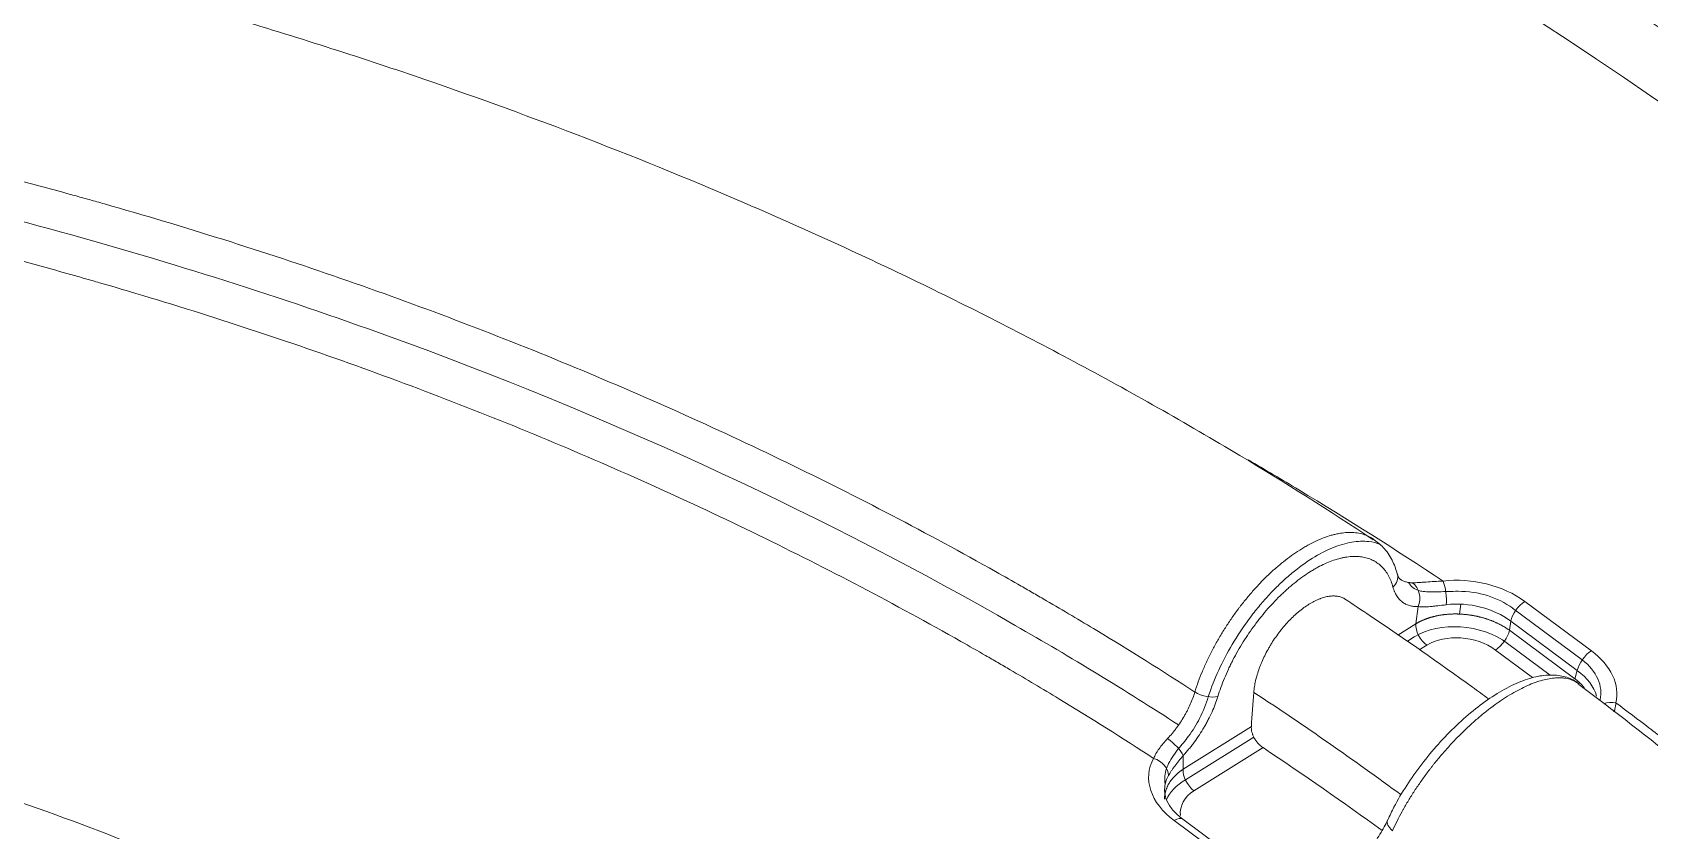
# Model space of a CAD drawing. Header units: millimetres. Extents: x -461 to 2810, y 2853 to 3908.
# Drawn here: x 2507 to 2579.7, y 3487.2 to 3523.1 of the extents above; entities that cross this region are included whole.
import ezdxf

# ---------------------------------------------------------------- set-up
doc = ezdxf.new("R2010")
doc.units = ezdxf.units.MM
doc.layers.add('粗实线层', color=7, linetype='Continuous', lineweight=35)

msp = doc.modelspace()

# ---------------------------------------------------------------- linework, layer by layer
at = {"layer": '粗实线层', "lineweight": 20}
for p, q in [((2569.208, 3496.498), (2569.311, 3497.272)), ((2571.223, 3497.383), (2571.163, 3496.938)), ((2576.686, 3494.88), (2573.557, 3497.202)), ((2574.102, 3497.503), (2577.094, 3495.283)), ((2568.398, 3495.992), (2569.208, 3496.498)), ((2573.469, 3496.615), (2573.415, 3496.207)), ((2573.415, 3496.207), (2576.355, 3494.025)), ((2576.461, 3494.395), (2573.469, 3496.615)), ((2569.136, 3495.91), (2568.826, 3495.716)), ((2569.697, 3495.533), (2569.359, 3495.322)), ((2573.327, 3495.621), (2575.246, 3494.196)), ((2574.454, 3494.078), (2572.782, 3495.319)), ((2576.355, 3494.025), (2576.461, 3494.395)), ((2558.749, 3489.959), (2561.815, 3491.876)), ((2558.852, 3489.48), (2561.928, 3491.403)), ((2558.758, 3490.582), (2558.749, 3489.959)), ((2562.339, 3490.932), (2559.238, 3488.993)), ((2561.341, 3485.433), (2558.349, 3487.653)), ((2561.731, 3485.492), (2558.739, 3487.712))]:
    msp.add_line(p, q, dxfattribs=at)
for centre, major_axis, ratio, start_param, end_param in [((2447.768, 3429.166), (197.851, -29.375), 0.675337, 0, 2.052889), ((2567.604, 3498.533), (0.772, 0.209), 0.789902, 5.319071, 6.279152), ((2568.736, 3497.654), (0.023, -0.8), 0.813908, 1.049415, 2.590596), ((2571.48, 3495.846), (-3.758, 0.563), 0.678542, 4.046643, 5.095267), ((2570.344, 3497.838), (0.094, -0.794), 0.275338, 0.887008, 2.362702), ((2571.479, 3495.899), (-2.967, 0.445), 0.678542, 4.042783, 4.93923), ((2571.393, 3495.262), (-2.965, 0.46), 0.699453, 4.050661, 5.099285), ((2574.015, 3496.92), (-0.477, -0.642), 0.457804, 4.004312, 5.505295), ((2571.265, 3494.306), (-2.967, 0.445), 0.678542, 4.050412, 5.608947), ((2569.784, 3496.116), (-0.424, 0.678), 0.578217, 0.665545, 2.166528), ((2572.869, 3495.903), (-0.477, -0.642), 0.457804, 0.862719, 2.363702), ((2571.264, 3494.36), (-2.176, 0.326), 0.678542, 4.046643, 5.612574), ((2577.007, 3494.7), (-0.477, -0.642), 0.457804, 4.004312, 5.505295), ((2574.524, 3493.64), (-2.982, 0.439), 0.672145, 3.081532, 4.005507), ((2574.445, 3493.645), (-3.778, 0.556), 0.672145, 3.085352, 4.038789), ((2574.359, 3493.062), (-3.005, 0.333), 0.67216, 3.394969, 4.014599), ((2559.734, 3493.612), (-0.764, 0.236), 0.436456, 1.068265, 2.547272), ((2578.109, 3492.364), (-0.779, 0.182), 0.73637, 4.772979, 5.498963), ((2558.182, 3490.964), (-0.588, 0.543), 0.26308, 3.691013, 5.16779), ((2560.997, 3489.291), (-3.778, 0.556), 0.672145, 6.037342, 7.180382), ((2557.338, 3489.864), (-0.701, 0.386), 0.715311, 3.493727, 4.972292), ((2560.919, 3489.296), (-2.982, 0.439), 0.672145, 6.150469, 6.503453), ((2560.911, 3488.707), (-2.974, 0.541), 0.66787, 6.059606, 6.426629), ((2559.325, 3489.577), (-0.424, 0.678), 0.578217, 0.665545, 2.166528), ((2560.899, 3487.824), (-2.982, 0.439), 0.672145, 5.562051, 6.119068), ((2560.82, 3487.829), (-2.187, 0.322), 0.672145, 5.614451, 6.462232), ((2558.262, 3487.069), (-0.477, -0.642), 0.457804, 3.141597, 4.004312), ((2568.663, 3487.344), (-0.727, 0.333), 0.494885, 0.000432, 1.04764), ((2568.663, 3487.344), (-0.727, 0.333), 0.494885, 6.257393, 6.28362)]:
    msp.add_ellipse(centre, major_axis=major_axis, ratio=ratio, start_param=start_param, end_param=end_param, dxfattribs=at)
for points, knots in [([(2649.369, 3424.239), (2649.192, 3425.997), (2648.578, 3430.765), (2646.956, 3438.553), (2644.25, 3447.558), (2641.149, 3455.382), (2637.982, 3462.051), (2634.984, 3467.63), (2632.225, 3472.214), (2629.939, 3475.723), (2628.338, 3478.07), (2626.74, 3480.323), (2625.007, 3482.672), (2622.549, 3485.865), (2619.4, 3489.714), (2615.563, 3494.071), (2611.597, 3498.276), (2607.44, 3502.398), (2601.803, 3507.637), (2594.451, 3513.874), (2585.111, 3520.921), (2575.192, 3527.585), (2564.74, 3533.839), (2553.797, 3539.657), (2542.408, 3545.013), (2530.623, 3549.888), (2518.49, 3554.258), (2506.061, 3558.106), (2493.388, 3561.416), (2480.524, 3564.176), (2467.523, 3566.37), (2454.44, 3567.994), (2441.329, 3569.038), (2428.246, 3569.498), (2415.245, 3569.373), (2402.381, 3568.663), (2389.708, 3567.369), (2377.279, 3565.499), (2365.147, 3563.06), (2353.362, 3560.061), (2341.975, 3556.516), (2331.032, 3552.439), (2320.788, 3547.936), (2311.248, 3543.062), (2304.186, 3538.91), (2299.07, 3535.597), (2295.693, 3533.283), (2292.544, 3530.999), (2289.647, 3528.785), (2286.848, 3526.538), (2283.972, 3524.105), (2281.055, 3521.49), (2278.247, 3518.82), (2275.576, 3516.123), (2273.035, 3513.4), (2269.277, 3509.122), (2264.595, 3503.139), (2259.447, 3495.285), (2255.86, 3488.5), (2253.851, 3484.149), (2253.215, 3482.533), (2253.133, 3482.321)], [0, 0, 0, 0, 0.013531, 0.036711, 0.059891, 0.08307, 0.097608, 0.112349, 0.127369, 0.134426, 0.140828, 0.146542, 0.15294, 0.160266, 0.17316, 0.185423, 0.197659, 0.209895, 0.22213, 0.2453, 0.268468, 0.291634, 0.3148, 0.337964, 0.361128, 0.38429, 0.407452, 0.430614, 0.453774, 0.476935, 0.500095, 0.523256, 0.546416, 0.569577, 0.592738, 0.6159, 0.639063, 0.662226, 0.685391, 0.708557, 0.731723, 0.754892, 0.778061, 0.799861, 0.821661, 0.830341, 0.839437, 0.848507, 0.856117, 0.863821, 0.87272, 0.881763, 0.89076, 0.899625, 0.908377, 0.91712, 0.940299, 0.963479, 0.986659, 0.998252, 1, 1, 1, 1]), ([(2561.772, 3308.449), (2564.478, 3309.505), (2569.8, 3311.715), (2577.49, 3315.316), (2584.867, 3319.195), (2591.915, 3323.343), (2598.616, 3327.748), (2604.954, 3332.402), (2610.914, 3337.292), (2616.481, 3342.407), (2621.642, 3347.734), (2626.385, 3353.261), (2630.698, 3358.974), (2634.571, 3364.86), (2637.995, 3370.904), (2640.961, 3377.092), (2643.462, 3383.408), (2645.491, 3389.839), (2647.046, 3396.367), (2648.12, 3402.978), (2648.712, 3409.656), (2648.821, 3416.384), (2648.446, 3423.146), (2647.588, 3429.926), (2646.249, 3436.707), (2644.433, 3443.474), (2642.143, 3450.21), (2639.385, 3456.899), (2636.166, 3463.524), (2632.494, 3470.07), (2628.378, 3476.52), (2623.827, 3482.86), (2618.852, 3489.075), (2613.465, 3495.148), (2607.68, 3501.065), (2601.51, 3506.813), (2594.971, 3512.378), (2588.077, 3517.745), (2580.846, 3522.902), (2573.294, 3527.837), (2565.441, 3532.537), (2557.304, 3536.992), (2548.905, 3541.191), (2540.262, 3545.123), (2531.397, 3548.78), (2522.331, 3552.151), (2513.086, 3555.23), (2503.683, 3558.008), (2494.147, 3560.479), (2484.5, 3562.638), (2474.764, 3564.478), (2464.964, 3565.996), (2455.123, 3567.188), (2445.265, 3568.05), (2435.414, 3568.582), (2425.592, 3568.78), (2415.825, 3568.646), (2406.135, 3568.18), (2396.546, 3567.382), (2387.081, 3566.254), (2377.762, 3564.8), (2368.613, 3563.022), (2359.655, 3560.925), (2350.909, 3558.514), (2342.398, 3555.795), (2334.141, 3552.774), (2326.158, 3549.459), (2318.468, 3545.858), (2311.091, 3541.979), (2304.043, 3537.832), (2297.342, 3533.426), (2291.004, 3528.772), (2285.045, 3523.882), (2279.477, 3518.767), (2274.316, 3513.44), (2269.573, 3507.913), (2265.26, 3502.2), (2261.387, 3496.314), (2257.963, 3490.27), (2254.997, 3484.082), (2252.497, 3477.766), (2250.467, 3471.335), (2248.913, 3464.807), (2247.838, 3458.196), (2247.246, 3451.518), (2247.137, 3444.79), (2247.512, 3438.028), (2248.37, 3431.248), (2249.709, 3424.467), (2251.526, 3417.7), (2253.815, 3410.964), (2256.573, 3404.275), (2259.792, 3397.65), (2263.464, 3391.104), (2267.58, 3384.654), (2272.132, 3378.314), (2277.106, 3372.099), (2282.493, 3366.026), (2288.278, 3360.109), (2294.448, 3354.361), (2300.987, 3348.796), (2307.881, 3343.429), (2315.113, 3338.272), (2322.664, 3333.337), (2330.517, 3328.637), (2338.654, 3324.182), (2344.987, 3321.016), (2348.585, 3319.32), (2349.335, 3318.971)], [0, 0, 0, 0, 0.0095, 0.019, 0.0285, 0.038, 0.047501, 0.057001, 0.066501, 0.076001, 0.085501, 0.095001, 0.104501, 0.114001, 0.123501, 0.133001, 0.142502, 0.152002, 0.161502, 0.171002, 0.180502, 0.190002, 0.199502, 0.209002, 0.218502, 0.228003, 0.237503, 0.247003, 0.256503, 0.266003, 0.275503, 0.285003, 0.294503, 0.304003, 0.313503, 0.323004, 0.332504, 0.342004, 0.351504, 0.361004, 0.370504, 0.380004, 0.389504, 0.399004, 0.408504, 0.418005, 0.427505, 0.437005, 0.446505, 0.456005, 0.465505, 0.475005, 0.484505, 0.494005, 0.503506, 0.513006, 0.522506, 0.532006, 0.541506, 0.551006, 0.560506, 0.570006, 0.579506, 0.589006, 0.598507, 0.608007, 0.617507, 0.627007, 0.636507, 0.646007, 0.655507, 0.665007, 0.674507, 0.684008, 0.693508, 0.703008, 0.712508, 0.722008, 0.731508, 0.741008, 0.750508, 0.760008, 0.769508, 0.779009, 0.788509, 0.798009, 0.807509, 0.817009, 0.826509, 0.836009, 0.845509, 0.855009, 0.86451, 0.87401, 0.88351, 0.89301, 0.90251, 0.91201, 0.92151, 0.93101, 0.94051, 0.95001, 0.959511, 0.969011, 0.978511, 0.988011, 0.997511, 1, 1, 1, 1]), ([(2567.285, 3500.281), (2565.333, 3501.579), (2560.968, 3504.344), (2553.977, 3508.289), (2546.488, 3512.095), (2539.016, 3515.493), (2531.617, 3518.5), (2523.882, 3521.302), (2515.869, 3523.849), (2507.644, 3526.099), (2499.758, 3527.932), (2492.234, 3529.395), (2484.827, 3530.573), (2477.592, 3531.473), (2470.596, 3532.105), (2464.155, 3532.482), (2458.164, 3532.657), (2451.917, 3532.668), (2445.322, 3532.472), (2438.402, 3532.024), (2432.069, 3531.391), (2426.299, 3530.627), (2421.064, 3529.779), (2416.037, 3528.814), (2411.117, 3527.723), (2406.077, 3526.447), (2400.712, 3524.9), (2394.941, 3523.001), (2389.947, 3521.122), (2385.805, 3519.397), (2382.574, 3517.954), (2379.292, 3516.383), (2375.972, 3514.675), (2372.727, 3512.878), (2369.741, 3511.103), (2367.176, 3509.479), (2365.31, 3508.231), (2364.008, 3507.329), (2363.158, 3506.727), (2362.445, 3506.212), (2361.866, 3505.787), (2361.376, 3505.423), (2360.801, 3504.991), (2359.882, 3504.29), (2358.452, 3503.165), (2356.488, 3501.55), (2354.332, 3499.667), (2352.083, 3497.573), (2349.83, 3495.328), (2347.702, 3493.056), (2346.382, 3491.508), (2345.828, 3490.834)], [0, 0, 0, 0, 0.029922, 0.06553, 0.099909, 0.133063, 0.164994, 0.195681, 0.230835, 0.264145, 0.295607, 0.325317, 0.353377, 0.382839, 0.410141, 0.435232, 0.458228, 0.480408, 0.508745, 0.536287, 0.563035, 0.585203, 0.606793, 0.627805, 0.64824, 0.669428, 0.693012, 0.719001, 0.747399, 0.762505, 0.778216, 0.794535, 0.811459, 0.828988, 0.845561, 0.859797, 0.871695, 0.877444, 0.882428, 0.886647, 0.890101, 0.892789, 0.895484, 0.90053, 0.909592, 0.922077, 0.937991, 0.952177, 0.968294, 0.986343, 1, 1, 1, 1]), ([(2478.041, 3521.745), (2479.653, 3521.562), (2481.261, 3521.359), (2484.716, 3520.882), (2486.562, 3520.601), (2490.244, 3519.988), (2493.918, 3519.324), (2497.573, 3518.557), (2501.22, 3517.738), (2503.039, 3517.302), (2505.76, 3516.61), (2506.666, 3516.373), (2508.023, 3516.008), (2508.701, 3515.822), (2509.379, 3515.633), (2509.83, 3515.507), (2510.056, 3515.443), (2512.086, 3514.865), (2513.872, 3514.329), (2517.411, 3513.213), (2519.163, 3512.632), (2522.634, 3511.428), (2526.071, 3510.18), (2529.441, 3508.845), (2532.777, 3507.466), (2534.428, 3506.755), (2537.697, 3505.291), (2540.933, 3503.783), (2544.102, 3502.189), (2547.238, 3500.551), (2548.789, 3499.711), (2550.706, 3498.633), (2551.28, 3498.307), (2551.851, 3497.979), (2552.231, 3497.759), (2552.421, 3497.649), (2553.369, 3497.096), (2554.121, 3496.649), (2556.36, 3495.295), (2557.83, 3494.373), (2559.275, 3493.433)], [0, 0, 0, 0, 0.054671, 0.054671, 0.117693, 0.117693, 0.180715, 0.243737, 0.243737, 0.306759, 0.306759, 0.33827, 0.33827, 0.354026, 0.361903, 0.361903, 0.369781, 0.369781, 0.432803, 0.432803, 0.495825, 0.495825, 0.558847, 0.621869, 0.621869, 0.68489, 0.68489, 0.747912, 0.810934, 0.810934, 0.873956, 0.873956, 0.889712, 0.897589, 0.897589, 0.905467, 0.905467, 0.936978, 0.936978, 1, 1, 1, 1]), ([(2558.548, 3491.953), (2556.164, 3493.496), (2553.715, 3494.989), (2542.734, 3501.293), (2533.573, 3505.559), (2519.142, 3510.873), (2514.219, 3512.465), (2506.733, 3514.565), (2504.221, 3515.216), (2499.172, 3516.421), (2496.637, 3516.974), (2491.537, 3517.982), (2488.973, 3518.438), (2483.808, 3519.251), (2481.208, 3519.609), (2478.371, 3519.943), (2478.139, 3519.969), (2477.908, 3519.996)], [0, 0, 0, 0, 0.105156, 0.105156, 0.459943, 0.459943, 0.637336, 0.637336, 0.726033, 0.726033, 0.814729, 0.814729, 0.903426, 0.903426, 0.992122, 0.992122, 1, 1, 1, 1]), ([(2557.424, 3490.448), (2556.026, 3491.36), (2554.605, 3492.255), (2552.44, 3493.57), (2551.712, 3494.004), (2550.796, 3494.541), (2550.612, 3494.648), (2550.244, 3494.862), (2549.692, 3495.181), (2549.137, 3495.498), (2547.282, 3496.546), (2545.782, 3497.363), (2542.749, 3498.956), (2539.684, 3500.507), (2534.991, 3502.71), (2531.798, 3504.097), (2528.574, 3505.442), (2526.945, 3506.093), (2523.656, 3507.355), (2521.995, 3507.965), (2518.641, 3509.143), (2516.948, 3509.711), (2513.529, 3510.805), (2511.803, 3511.331), (2509.843, 3511.898), (2509.625, 3511.961), (2509.188, 3512.085), (2508.97, 3512.147), (2508.313, 3512.332), (2507.001, 3512.697), (2505.685, 3513.048), (2503.051, 3513.731), (2501.29, 3514.161), (2497.761, 3514.972), (2494.222, 3515.734), (2490.667, 3516.396), (2487.102, 3517.01), (2485.316, 3517.292), (2481.735, 3517.808), (2479.94, 3518.041), (2478.141, 3518.25)], [0, 0, 0, 0, 0.0625, 0.0625, 0.09375, 0.09375, 0.101562, 0.101562, 0.109375, 0.125, 0.125, 0.1875, 0.1875, 0.25, 0.3125, 0.375, 0.375, 0.4375, 0.4375, 0.5, 0.5, 0.5625, 0.5625, 0.625, 0.625, 0.632812, 0.632812, 0.640625, 0.640625, 0.65625, 0.6875, 0.6875, 0.75, 0.75, 0.8125, 0.875, 0.875, 0.9375, 0.9375, 1, 1, 1, 1]), ([(2561.677, 3503.871), (2562.438, 3503.426), (2563.195, 3502.978), (2566.153, 3501.194), (2568.315, 3499.826), (2570.431, 3498.422)], [0, 0, 0, 0, 0.25401, 0.25401, 1, 1, 1, 1]), ([(2559.275, 3493.433), (2559.324, 3493.586), (2559.429, 3493.894), (2559.611, 3494.359), (2559.748, 3494.67), (2559.858, 3494.904), (2559.914, 3495.021), (2559.973, 3495.138), (2560.012, 3495.216), (2560.032, 3495.256), (2560.134, 3495.451), (2560.302, 3495.76), (2560.573, 3496.213), (2560.863, 3496.658), (2561.068, 3496.948), (2561.201, 3497.127), (2561.227, 3497.163), (2561.281, 3497.234), (2561.361, 3497.34), (2561.443, 3497.444), (2561.608, 3497.649), (2561.83, 3497.915), (2562.174, 3498.295), (2562.411, 3498.534), (2562.56, 3498.679), (2562.591, 3498.708), (2562.651, 3498.765), (2562.681, 3498.793), (2562.772, 3498.877), (2562.833, 3498.932), (2563.015, 3499.093), (2563.257, 3499.297), (2563.622, 3499.574), (2563.866, 3499.739), (2564.049, 3499.855), (2564.11, 3499.893), (2564.201, 3499.947), (2564.232, 3499.965), (2564.293, 3500), (2564.445, 3500.086), (2564.714, 3500.223), (2565.063, 3500.371), (2565.291, 3500.446), (2565.459, 3500.494), (2565.543, 3500.516), (2565.626, 3500.534), (2565.681, 3500.546), (2565.708, 3500.551), (2565.844, 3500.576), (2566.056, 3500.604), (2566.357, 3500.609), (2566.641, 3500.577), (2566.819, 3500.532), (2566.947, 3500.489), (2566.99, 3500.473), (2567.072, 3500.438), (2567.112, 3500.419), (2567.204, 3500.372), (2567.254, 3500.342), (2567.303, 3500.309)], [0, 0, 0, 0, 0.037494, 0.074988, 0.112482, 0.112482, 0.131229, 0.140602, 0.140602, 0.149976, 0.149976, 0.18747, 0.224963, 0.262457, 0.299951, 0.299951, 0.309325, 0.309325, 0.318698, 0.337445, 0.337445, 0.374939, 0.412433, 0.449927, 0.449927, 0.4593, 0.4593, 0.468674, 0.468674, 0.487421, 0.487421, 0.524915, 0.562409, 0.599902, 0.599902, 0.618649, 0.618649, 0.628023, 0.628023, 0.637396, 0.67489, 0.712384, 0.749878, 0.749878, 0.768625, 0.777999, 0.777999, 0.787372, 0.787372, 0.824866, 0.86236, 0.899854, 0.937348, 0.937348, 0.956095, 0.956095, 0.974842, 0.974842, 1, 1, 1, 1]), ([(2559.879, 3493.22), (2559.914, 3493.328), (2559.952, 3493.436), (2560.131, 3493.931), (2560.297, 3494.318), (2560.679, 3495.095), (2560.897, 3495.485), (2561.365, 3496.234), (2561.618, 3496.597), (2562.024, 3497.121), (2562.164, 3497.293), (2562.447, 3497.622), (2562.734, 3497.939), (2563.031, 3498.233), (2563.332, 3498.514), (2563.486, 3498.65), (2563.947, 3499.033), (2564.254, 3499.255), (2564.866, 3499.636), (2565.174, 3499.796), (2565.764, 3500.038), (2566.049, 3500.123), (2566.46, 3500.194), (2566.595, 3500.208), (2566.854, 3500.217), (2566.978, 3500.212), (2567.276, 3500.176), (2567.443, 3500.135), (2567.599, 3500.072)], [0, 0, 0, 0, 0.027769, 0.027769, 0.127585, 0.127585, 0.227401, 0.227401, 0.327217, 0.327217, 0.377125, 0.377125, 0.427034, 0.476942, 0.476942, 0.52685, 0.52685, 0.626666, 0.626666, 0.726482, 0.726482, 0.826299, 0.826299, 0.876207, 0.876207, 0.926115, 0.926115, 1, 1, 1, 1]), ([(2568.368, 3498.737), (2568.314, 3498.96), (2568.156, 3499.389), (2567.787, 3499.934), (2567.456, 3500.197), (2567.284, 3500.302)], [0, 0, 0, 0, 0.332558, 0.689925, 1, 1, 1, 1]), ([(2568.18, 3498.151), (2568.154, 3498.244), (2568.096, 3498.423), (2568.02, 3498.584), (2567.968, 3498.679), (2567.958, 3498.698), (2567.936, 3498.735), (2567.925, 3498.753), (2567.891, 3498.807), (2567.867, 3498.841), (2567.793, 3498.941), (2567.687, 3499.064), (2567.508, 3499.219), (2567.374, 3499.302), (2567.269, 3499.357), (2567.233, 3499.374), (2567.159, 3499.406), (2567.121, 3499.421), (2567.005, 3499.46), (2566.846, 3499.502), (2566.592, 3499.532), (2566.323, 3499.531), (2566.134, 3499.508), (2566.012, 3499.487), (2565.987, 3499.483), (2565.938, 3499.473), (2565.864, 3499.457), (2565.79, 3499.439), (2565.639, 3499.398), (2565.437, 3499.333), (2565.125, 3499.205), (2564.912, 3499.099), (2564.777, 3499.027), (2564.75, 3499.012), (2564.696, 3498.981), (2564.669, 3498.966), (2564.587, 3498.918), (2564.533, 3498.886), (2564.37, 3498.784), (2564.153, 3498.64), (2563.829, 3498.397), (2563.613, 3498.219), (2563.451, 3498.078), (2563.397, 3498.03), (2563.317, 3497.956), (2563.29, 3497.931), (2563.236, 3497.881), (2563.103, 3497.755), (2562.867, 3497.518), (2562.561, 3497.185), (2562.364, 3496.95), (2562.218, 3496.77), (2562.146, 3496.678), (2562.075, 3496.585), (2562.027, 3496.523), (2562.004, 3496.491), (2561.886, 3496.333), (2561.705, 3496.078), (2561.449, 3495.686), (2561.21, 3495.286), (2561.061, 3495.013), (2560.972, 3494.841), (2560.955, 3494.806), (2560.92, 3494.737), (2560.868, 3494.633), (2560.819, 3494.53), (2560.723, 3494.323), (2560.602, 3494.049), (2560.443, 3493.638), (2560.351, 3493.365), (2560.309, 3493.23)], [0, 0, 0, 0, 0.03125, 0.0625, 0.0625, 0.070313, 0.070313, 0.078125, 0.078125, 0.09375, 0.09375, 0.125, 0.15625, 0.1875, 0.1875, 0.203125, 0.203125, 0.21875, 0.21875, 0.25, 0.28125, 0.3125, 0.34375, 0.34375, 0.351563, 0.351563, 0.359375, 0.375, 0.375, 0.40625, 0.4375, 0.46875, 0.46875, 0.476563, 0.476563, 0.484375, 0.484375, 0.5, 0.5, 0.53125, 0.5625, 0.59375, 0.59375, 0.609375, 0.609375, 0.617188, 0.617188, 0.625, 0.65625, 0.6875, 0.71875, 0.71875, 0.734375, 0.742188, 0.742188, 0.75, 0.75, 0.78125, 0.8125, 0.84375, 0.875, 0.875, 0.882813, 0.882813, 0.890625, 0.90625, 0.90625, 0.9375, 0.96875, 1, 1, 1, 1]), ([(2568.517, 3498.502), (2568.502, 3498.503), (2568.467, 3498.544), (2568.4, 3498.608), (2568.381, 3498.736), (2568.379, 3498.749)], [0, 0, 0, 0, 0.406033, 0.94071, 1, 1, 1, 1]), ([(2568.504, 3498.503), (2568.512, 3498.497), (2568.52, 3498.492), (2568.549, 3498.473), (2568.571, 3498.46), (2568.639, 3498.425), (2568.733, 3498.387), (2568.888, 3498.352), (2568.999, 3498.345), (2569.057, 3498.345)], [0, 0, 0, 0, 0.051651, 0.051651, 0.187129, 0.187129, 0.458086, 0.729043, 1, 1, 1, 1]), ([(2569.057, 3498.345), (2569.14, 3498.346), (2569.232, 3498.35), (2569.384, 3498.359), (2569.437, 3498.362), (2569.519, 3498.367), (2569.561, 3498.37), (2569.605, 3498.373), (2569.634, 3498.375), (2569.649, 3498.376), (2569.783, 3498.386), (2569.907, 3498.394), (2570.162, 3498.41), (2570.295, 3498.417), (2570.431, 3498.422)], [0, 0, 0, 0, 0.25, 0.25, 0.375, 0.375, 0.4375, 0.46875, 0.46875, 0.5, 0.5, 0.75, 0.75, 1, 1, 1, 1]), ([(2566.047, 3497.597), (2566.02, 3497.615), (2565.946, 3497.659), (2565.814, 3497.713), (2565.702, 3497.737), (2565.628, 3497.746), (2565.613, 3497.747), (2565.583, 3497.749), (2565.568, 3497.75), (2565.522, 3497.752), (2565.49, 3497.752), (2565.396, 3497.749), (2565.266, 3497.735), (2565.13, 3497.704), (2565.026, 3497.673), (2564.973, 3497.656), (2564.919, 3497.636), (2564.883, 3497.622), (2564.864, 3497.615), (2564.774, 3497.578), (2564.627, 3497.51), (2564.405, 3497.383), (2564.255, 3497.282), (2564.141, 3497.2), (2564.103, 3497.171), (2564.028, 3497.112), (2563.99, 3497.082), (2563.878, 3496.989), (2563.73, 3496.859), (2563.586, 3496.716), (2563.478, 3496.604), (2563.442, 3496.565), (2563.372, 3496.487), (2563.336, 3496.447), (2563.232, 3496.326), (2563.097, 3496.161), (2562.906, 3495.901), (2562.787, 3495.721), (2562.714, 3495.605), (2562.7, 3495.582), (2562.672, 3495.535), (2562.63, 3495.466), (2562.59, 3495.395), (2562.511, 3495.255), (2562.413, 3495.067), (2562.325, 3494.877), (2562.264, 3494.734), (2562.244, 3494.687), (2562.216, 3494.615), (2562.207, 3494.591), (2562.188, 3494.543), (2562.144, 3494.425), (2562.075, 3494.214), (2562.027, 3494.032), (2561.996, 3493.897), (2561.987, 3493.852), (2561.97, 3493.763), (2561.962, 3493.719), (2561.942, 3493.587), (2561.932, 3493.502), (2561.926, 3493.418)], [0, 0, 0, 0, 0.023755, 0.064432, 0.105109, 0.105109, 0.115278, 0.115278, 0.125447, 0.125447, 0.145786, 0.145786, 0.186463, 0.22714, 0.22714, 0.247478, 0.257647, 0.257647, 0.267816, 0.267816, 0.308493, 0.34917, 0.389847, 0.389847, 0.410185, 0.410185, 0.430524, 0.430524, 0.471201, 0.511878, 0.511878, 0.532216, 0.532216, 0.552554, 0.552554, 0.593231, 0.633908, 0.674585, 0.674585, 0.684754, 0.684754, 0.694924, 0.715262, 0.715262, 0.755939, 0.796616, 0.796616, 0.816954, 0.816954, 0.827123, 0.827123, 0.837293, 0.877969, 0.918646, 0.918646, 0.938985, 0.938985, 0.959323, 0.959323, 1, 1, 1, 1]), ([(2572.476, 3493.126), (2572.235, 3493.302), (2570.494, 3494.57), (2568.338, 3496.073), (2566.386, 3497.374), (2566, 3497.628)], [0, 0, 0, 0, 0.114487, 0.825986, 1, 1, 1, 1]), ([(2569.311, 3497.272), (2569.24, 3497.27), (2569.172, 3497.273), (2569.041, 3497.289), (2568.916, 3497.315), (2568.801, 3497.361), (2568.719, 3497.403), (2568.692, 3497.418), (2568.653, 3497.443), (2568.641, 3497.451), (2568.615, 3497.469), (2568.554, 3497.515), (2568.453, 3497.609), (2568.339, 3497.762), (2568.277, 3497.881), (2568.243, 3497.962), (2568.237, 3497.978), (2568.224, 3498.011), (2568.206, 3498.062), (2568.189, 3498.115), (2568.18, 3498.151)], [0, 0, 0, 0, 0.125, 0.125, 0.25, 0.375, 0.375, 0.4375, 0.4375, 0.46875, 0.46875, 0.5, 0.625, 0.75, 0.875, 0.875, 0.90625, 0.90625, 0.9375, 1, 1, 1, 1]), ([(2571.106, 3497.961), (2570.957, 3497.961), (2570.812, 3497.957), (2570.522, 3497.949), (2570.376, 3497.943), (2570.098, 3497.935), (2569.97, 3497.933), (2569.734, 3497.937), (2569.626, 3497.943), (2569.452, 3497.965), (2569.382, 3497.978), (2569.321, 3497.997)], [0, 0, 0, 0, 0.196915, 0.196915, 0.406836, 0.406836, 0.616756, 0.616756, 0.826677, 0.826677, 1, 1, 1, 1]), ([(2569.208, 3496.498), (2569.214, 3496.502), (2569.227, 3496.51), (2569.247, 3496.522), (2569.267, 3496.533), (2569.286, 3496.544), (2569.306, 3496.555), (2569.327, 3496.566), (2569.347, 3496.577), (2569.367, 3496.587), (2569.388, 3496.598), (2569.408, 3496.608), (2569.429, 3496.618), (2569.45, 3496.628), (2569.471, 3496.637), (2569.492, 3496.647), (2569.513, 3496.656), (2569.534, 3496.666), (2569.556, 3496.675), (2569.577, 3496.684), (2569.598, 3496.692), (2569.62, 3496.701), (2569.642, 3496.709), (2569.663, 3496.717), (2569.693, 3496.728), (2569.729, 3496.741), (2569.774, 3496.757), (2569.819, 3496.771), (2569.864, 3496.785), (2569.91, 3496.799), (2569.957, 3496.811), (2570.004, 3496.824), (2570.051, 3496.835), (2570.099, 3496.847), (2570.147, 3496.857), (2570.196, 3496.867), (2570.245, 3496.876), (2570.294, 3496.885), (2570.344, 3496.893), (2570.394, 3496.901), (2570.445, 3496.907), (2570.496, 3496.914), (2570.547, 3496.919), (2570.598, 3496.924), (2570.65, 3496.929), (2570.702, 3496.932), (2570.754, 3496.936), (2570.807, 3496.938), (2570.859, 3496.94), (2570.912, 3496.941), (2570.965, 3496.942), (2571.018, 3496.941), (2571.071, 3496.941), (2571.125, 3496.939), (2571.178, 3496.937), (2571.232, 3496.935), (2571.286, 3496.931), (2571.34, 3496.927), (2571.393, 3496.923), (2571.447, 3496.918), (2571.501, 3496.912), (2571.555, 3496.905), (2571.609, 3496.898), (2571.662, 3496.89), (2571.716, 3496.882), (2571.77, 3496.873), (2571.823, 3496.863), (2571.877, 3496.852), (2571.93, 3496.841), (2571.983, 3496.83), (2572.036, 3496.818), (2572.088, 3496.805), (2572.141, 3496.791), (2572.193, 3496.777), (2572.245, 3496.762), (2572.297, 3496.747), (2572.348, 3496.731), (2572.4, 3496.714), (2572.451, 3496.697), (2572.501, 3496.68), (2572.551, 3496.661), (2572.601, 3496.642), (2572.65, 3496.623), (2572.699, 3496.603), (2572.748, 3496.582), (2572.796, 3496.561), (2572.844, 3496.539), (2572.891, 3496.517), (2572.938, 3496.494), (2572.984, 3496.47), (2573.03, 3496.446), (2573.075, 3496.422), (2573.12, 3496.397), (2573.164, 3496.371), (2573.207, 3496.345), (2573.25, 3496.319), (2573.292, 3496.292), (2573.334, 3496.264), (2573.375, 3496.236), (2573.401, 3496.217), (2573.415, 3496.207)], [0, 0, 0, 0, 0.005969, 0.011924, 0.017865, 0.023792, 0.029704, 0.035602, 0.041486, 0.047356, 0.053211, 0.059052, 0.064879, 0.070692, 0.07649, 0.082274, 0.088044, 0.0938, 0.099541, 0.105268, 0.110981, 0.11668, 0.122364, 0.128035, 0.133691, 0.144966, 0.156249, 0.167538, 0.178835, 0.190139, 0.20145, 0.212768, 0.224093, 0.235425, 0.246764, 0.258111, 0.269464, 0.280825, 0.292193, 0.303569, 0.314951, 0.326341, 0.337739, 0.349143, 0.360555, 0.371974, 0.383401, 0.394835, 0.406276, 0.417725, 0.429181, 0.440645, 0.452116, 0.463595, 0.475081, 0.486575, 0.498076, 0.509585, 0.521101, 0.532625, 0.544157, 0.555696, 0.567243, 0.578797, 0.59036, 0.601929, 0.613507, 0.625092, 0.636685, 0.648286, 0.659895, 0.671511, 0.683135, 0.694767, 0.706407, 0.718055, 0.729711, 0.741374, 0.753046, 0.764725, 0.776412, 0.788107, 0.799811, 0.811522, 0.823241, 0.834968, 0.846703, 0.858447, 0.870198, 0.881957, 0.893725, 0.905501, 0.917284, 0.929076, 0.940876, 0.952685, 0.964501, 0.976326, 0.988159, 1, 1, 1, 1]), ([(2570.573, 3497.356), (2570.443, 3497.34), (2570.318, 3497.324), (2570.139, 3497.303), (2570.08, 3497.297), (2569.994, 3497.288), (2569.966, 3497.285), (2569.91, 3497.28), (2569.883, 3497.277), (2569.747, 3497.266), (2569.648, 3497.261), (2569.467, 3497.259), (2569.385, 3497.263), (2569.311, 3497.272)], [0, 0, 0, 0, 0.25, 0.25, 0.375, 0.375, 0.4375, 0.4375, 0.5, 0.5, 0.75, 0.75, 1, 1, 1, 1]), ([(2518.253, 3483.659), (2516.717, 3484.394), (2513.142, 3486.006), (2507.394, 3488.218), (2501.163, 3490.287), (2495.038, 3491.999), (2489.079, 3493.38), (2482.956, 3494.524), (2476.708, 3495.401), (2470.396, 3495.984), (2464.468, 3496.265), (2458.96, 3496.29), (2453.283, 3496.084), (2447.564, 3495.613), (2441.954, 3494.866), (2437.152, 3494.004), (2433.098, 3493.105), (2429.769, 3492.242), (2426.898, 3491.402), (2424.219, 3490.536), (2421.418, 3489.535), (2418.425, 3488.351), (2415.247, 3486.954), (2412.08, 3485.398), (2409.264, 3483.857), (2407.084, 3482.549), (2405.615, 3481.608), (2404.486, 3480.854), (2403.364, 3480.075), (2401.968, 3479.059), (2400.322, 3477.784), (2398.467, 3476.239), (2396.244, 3474.221), (2393.892, 3471.834), (2391.625, 3469.205), (2389.87, 3466.914), (2388.898, 3465.46), (2388.517, 3464.861)], [0, 0, 0, 0, 0.034983, 0.080151, 0.12383, 0.165754, 0.205771, 0.244002, 0.287746, 0.329226, 0.368219, 0.40452, 0.438248, 0.481462, 0.520027, 0.55366, 0.58225, 0.606879, 0.62638, 0.646009, 0.667348, 0.690884, 0.716594, 0.744446, 0.770428, 0.790125, 0.803582, 0.811455, 0.822296, 0.836119, 0.852954, 0.872843, 0.895458, 0.927905, 0.956942, 0.982631, 1, 1, 1, 1]), ([(2576.522, 3493.781), (2576.464, 3493.839), (2576.248, 3494.023), (2575.764, 3494.174), (2575.119, 3494.219), (2574.403, 3494.093), (2573.607, 3493.794), (2572.754, 3493.32), (2571.884, 3492.694), (2571.029, 3491.949), (2570.213, 3491.106), (2569.455, 3490.193), (2568.781, 3489.234), (2568.273, 3488.385), (2568.033, 3487.873), (2567.952, 3487.681)], [0, 0, 0, 0, 0.028074, 0.099347, 0.172353, 0.251131, 0.338312, 0.427238, 0.515289, 0.602499, 0.688621, 0.774852, 0.860819, 0.94767, 1, 1, 1, 1]), ([(2576.548, 3493.795), (2576.543, 3493.8), (2576.478, 3493.849), (2576.346, 3493.93), (2576.132, 3494.013), (2575.973, 3494.046), (2575.868, 3494.06), (2575.846, 3494.062), (2575.803, 3494.066), (2575.738, 3494.071), (2575.672, 3494.073), (2575.536, 3494.072), (2575.349, 3494.059), (2575.05, 3494.006), (2574.838, 3493.949), (2574.702, 3493.905), (2574.675, 3493.896), (2574.62, 3493.878), (2574.592, 3493.868), (2574.508, 3493.838), (2574.452, 3493.816), (2574.281, 3493.748), (2574.051, 3493.646), (2573.697, 3493.463), (2573.454, 3493.32), (2573.269, 3493.205), (2573.207, 3493.165), (2573.083, 3493.084), (2573.02, 3493.041), (2572.832, 3492.912), (2572.581, 3492.73), (2572.206, 3492.434), (2571.955, 3492.221), (2571.705, 3491.999), (2571.58, 3491.884), (2571.393, 3491.705), (2571.331, 3491.645), (2571.208, 3491.524), (2571.146, 3491.462), (2570.964, 3491.276), (2570.724, 3491.022), (2570.375, 3490.627), (2570.148, 3490.354), (2570.009, 3490.18), (2569.981, 3490.145), (2569.926, 3490.075), (2569.898, 3490.04), (2569.816, 3489.934), (2569.763, 3489.863), (2569.604, 3489.651), (2569.398, 3489.366), (2569.108, 3488.935), (2568.928, 3488.646), (2568.797, 3488.427), (2568.754, 3488.354), (2568.691, 3488.245), (2568.67, 3488.208), (2568.629, 3488.135), (2568.528, 3487.953), (2568.356, 3487.627), (2568.221, 3487.341), (2568.157, 3487.198)], [0, 0, 0, 0, 0.003598, 0.040502, 0.077406, 0.114309, 0.114309, 0.123535, 0.123535, 0.132761, 0.151213, 0.151213, 0.188117, 0.225021, 0.261925, 0.261925, 0.27115, 0.27115, 0.280376, 0.280376, 0.298828, 0.298828, 0.335732, 0.372636, 0.40954, 0.40954, 0.427992, 0.427992, 0.446443, 0.446443, 0.483347, 0.520251, 0.557155, 0.557155, 0.594058, 0.594058, 0.61251, 0.61251, 0.630962, 0.630962, 0.667866, 0.70477, 0.741674, 0.741674, 0.7509, 0.7509, 0.760125, 0.760125, 0.778577, 0.778577, 0.815481, 0.852385, 0.889289, 0.889289, 0.907741, 0.907741, 0.916967, 0.916967, 0.926192, 0.963096, 1, 1, 1, 1]), ([(2576.355, 3494.025), (2576.361, 3494.021), (2576.374, 3494.011), (2576.393, 3493.996), (2576.411, 3493.982), (2576.429, 3493.967), (2576.448, 3493.952), (2576.466, 3493.937), (2576.483, 3493.922), (2576.501, 3493.907), (2576.518, 3493.891), (2576.536, 3493.876), (2576.553, 3493.861), (2576.57, 3493.845), (2576.587, 3493.829), (2576.603, 3493.814), (2576.619, 3493.798), (2576.636, 3493.782), (2576.652, 3493.766), (2576.667, 3493.75), (2576.683, 3493.734), (2576.699, 3493.718), (2576.714, 3493.702), (2576.729, 3493.685), (2576.744, 3493.669), (2576.758, 3493.653), (2576.767, 3493.643), (2576.771, 3493.639)], [0, 0, 0, 0, 0.040264, 0.080526, 0.120788, 0.161048, 0.201308, 0.241566, 0.281823, 0.322079, 0.362333, 0.402587, 0.44284, 0.483091, 0.523342, 0.563592, 0.60384, 0.644088, 0.684335, 0.72458, 0.764825, 0.805069, 0.845312, 0.885554, 0.925795, 0.966035, 1, 1, 1, 1]), ([(2558.051, 3491.342), (2558.121, 3491.416), (2558.189, 3491.493), (2558.289, 3491.612), (2558.322, 3491.652), (2558.37, 3491.713), (2558.386, 3491.734), (2558.418, 3491.775), (2558.496, 3491.879), (2558.631, 3492.071), (2558.741, 3492.247), (2558.819, 3492.381), (2558.845, 3492.427), (2558.895, 3492.518), (2558.919, 3492.564), (2558.989, 3492.701), (2559.077, 3492.885), (2559.151, 3493.068), (2559.218, 3493.25), (2559.248, 3493.342), (2559.275, 3493.433)], [0, 0, 0, 0, 0.125, 0.125, 0.1875, 0.1875, 0.21875, 0.21875, 0.25, 0.375, 0.5, 0.5, 0.5625, 0.5625, 0.625, 0.625, 0.75, 0.875, 0.875, 1, 1, 1, 1]), ([(2620.293, 3434.036), (2620.003, 3435.08), (2619.278, 3437.517), (2617.912, 3441.379), (2616.139, 3445.75), (2614.228, 3449.858), (2612.325, 3453.513), (2610.638, 3456.491), (2609.091, 3459.036), (2607.809, 3461.03), (2606.796, 3462.542), (2605.948, 3463.773), (2604.982, 3465.138), (2603.719, 3466.863), (2602.06, 3469.034), (2599.964, 3471.636), (2597.386, 3474.652), (2594.271, 3478.058), (2590.563, 3481.825), (2586.192, 3485.913), (2581.486, 3489.962), (2578.13, 3492.578), (2576.53, 3493.773)], [0, 0, 0, 0, 0.045195, 0.106557, 0.173524, 0.245998, 0.300363, 0.34811, 0.389242, 0.423763, 0.445514, 0.463521, 0.484479, 0.513125, 0.549453, 0.593457, 0.645131, 0.704469, 0.771468, 0.846122, 0.928411, 1, 1, 1, 1]), ([(2560.309, 3493.23), (2560.274, 3493.115), (2560.235, 3493), (2560.147, 3492.77), (2560.1, 3492.654), (2559.997, 3492.423), (2559.941, 3492.307), (2559.866, 3492.162), (2559.851, 3492.133), (2559.82, 3492.075), (2559.773, 3491.988), (2559.724, 3491.903), (2559.625, 3491.733), (2559.486, 3491.509), (2559.335, 3491.293), (2559.237, 3491.161), (2559.217, 3491.134), (2559.177, 3491.082), (2559.157, 3491.055), (2559.096, 3490.977), (2559.055, 3490.926), (2558.93, 3490.774), (2558.845, 3490.677), (2558.758, 3490.582)], [0, 0, 0, 0, 0.125, 0.125, 0.25, 0.25, 0.375, 0.375, 0.40625, 0.40625, 0.4375, 0.5, 0.5, 0.625, 0.75, 0.75, 0.78125, 0.78125, 0.8125, 0.8125, 0.875, 0.875, 1, 1, 1, 1]), ([(2559.875, 3493.22), (2559.788, 3492.897), (2559.66, 3492.572), (2559.348, 3491.969), (2559.181, 3491.702), (2558.92, 3491.348), (2558.841, 3491.249), (2558.762, 3491.155)], [0, 0, 0, 0, 0.458163, 0.458163, 0.845183, 0.845183, 1, 1, 1, 1]), ([(2578.196, 3492.948), (2578.693, 3492.576), (2579.433, 3492.015), (2580.167, 3491.449), (2580.654, 3491.071), (2580.897, 3490.882), (2582.106, 3489.932), (2583.06, 3489.166), (2585.877, 3486.846), (2587.698, 3485.271), (2591.228, 3482.068), (2592.937, 3480.439), (2595.414, 3477.955), (2596.226, 3477.12), (2597.222, 3476.068), (2597.421, 3475.857), (2597.816, 3475.434), (2598.406, 3474.799), (2598.986, 3474.162), (2600.902, 3472.031), (2603.84, 3468.581), (2606.527, 3465.053), (2608.448, 3462.377), (2609.072, 3461.48), (2609.985, 3460.127), (2610.285, 3459.675), (2610.73, 3458.995), (2610.877, 3458.768), (2611.169, 3458.314), (2611.314, 3458.087), (2612.609, 3456.04), (2613.689, 3454.214), (2615.712, 3450.546), (2616.654, 3448.705), (2618.402, 3445.008), (2619.209, 3443.152), (2620.686, 3439.425), (2621.358, 3437.555), (2622.565, 3433.8), (2623.1, 3431.915), (2624.035, 3428.13), (2624.435, 3426.231), (2624.848, 3423.847), (2624.965, 3423.131), (2625.073, 3422.414), (2625.142, 3421.936), (2625.176, 3421.697), (2625.338, 3420.502), (2625.451, 3419.547), (2625.734, 3416.684), (2625.852, 3414.779), (2625.923, 3411.928), (2625.929, 3410.979), (2625.914, 3409.793), (2625.909, 3409.556), (2625.899, 3409.082), (2625.893, 3408.845), (2625.87, 3408.134), (2625.851, 3407.661), (2625.732, 3405.3), (2625.567, 3403.423), (2625.098, 3399.693), (2624.794, 3397.84), (2623.674, 3392.315), (2622.652, 3388.679), (2621.268, 3384.866), (2621.186, 3384.642), (2621.019, 3384.194), (2620.765, 3383.524), (2620.151, 3381.966), (2619.587, 3380.642), (2618.411, 3378.01), (2616.71, 3374.541), (2614.748, 3371.154), (2613.438, 3369.062), (2613.039, 3368.437), (2612.631, 3367.814), (2612.357, 3367.4), (2612.219, 3367.193), (2611.523, 3366.161), (2610.952, 3365.342), (2609.194, 3362.911), (2607.964, 3361.321), (2605.39, 3358.202), (2604.046, 3356.672), (2601.245, 3353.672), (2599.789, 3352.202), (2596.763, 3349.321), (2595.194, 3347.91), (2591.943, 3345.147), (2590.262, 3343.795), (2586.786, 3341.152), (2584.991, 3339.86), (2582.677, 3338.283), (2582.21, 3337.969), (2581.505, 3337.502), (2581.269, 3337.346), (2580.795, 3337.037), (2579.607, 3336.265), (2578.401, 3335.508), (2575.469, 3333.72), (2573.466, 3332.564), (2571.416, 3331.446)], [0, 0, 0, 0, 0.007813, 0.011719, 0.011719, 0.015625, 0.015625, 0.03125, 0.03125, 0.0625, 0.0625, 0.09375, 0.09375, 0.109375, 0.109375, 0.113281, 0.113281, 0.117188, 0.125, 0.125, 0.15625, 0.1875, 0.1875, 0.203125, 0.203125, 0.210938, 0.210938, 0.214844, 0.214844, 0.21875, 0.21875, 0.25, 0.25, 0.28125, 0.28125, 0.3125, 0.3125, 0.34375, 0.34375, 0.375, 0.375, 0.40625, 0.40625, 0.414063, 0.417969, 0.417969, 0.421875, 0.421875, 0.4375, 0.4375, 0.46875, 0.46875, 0.484375, 0.484375, 0.488281, 0.488281, 0.492188, 0.492188, 0.5, 0.5, 0.53125, 0.53125, 0.5625, 0.5625, 0.625, 0.625, 0.628906, 0.628906, 0.632813, 0.640625, 0.65625, 0.65625, 0.6875, 0.71875, 0.71875, 0.726563, 0.730469, 0.730469, 0.734375, 0.734375, 0.75, 0.75, 0.78125, 0.78125, 0.8125, 0.8125, 0.84375, 0.84375, 0.875, 0.875, 0.90625, 0.90625, 0.9375, 0.9375, 0.945313, 0.945313, 0.949219, 0.949219, 0.953125, 0.96875, 0.96875, 1, 1, 1, 1]), ([(2578.196, 3492.948), (2578.193, 3492.892), (2578.186, 3492.837), (2578.173, 3492.759), (2578.167, 3492.733), (2578.155, 3492.683), (2578.148, 3492.659), (2578.131, 3492.603), (2578.119, 3492.572), (2578.106, 3492.543)], [0, 0, 0, 0, 0.371299, 0.371299, 0.556949, 0.556949, 0.742598, 0.742598, 1, 1, 1, 1]), ([(2562.339, 3490.932), (2562.301, 3490.957), (2562.264, 3490.986), (2562.21, 3491.033), (2562.192, 3491.049), (2562.166, 3491.075), (2562.157, 3491.083), (2562.14, 3491.101), (2562.132, 3491.111), (2562.09, 3491.157), (2562.059, 3491.195), (2562.015, 3491.256), (2562.001, 3491.277), (2561.981, 3491.309), (2561.974, 3491.319), (2561.962, 3491.341), (2561.955, 3491.352), (2561.925, 3491.406), (2561.904, 3491.449), (2561.882, 3491.505), (2561.877, 3491.516), (2561.869, 3491.538), (2561.865, 3491.549), (2561.854, 3491.583), (2561.847, 3491.605), (2561.83, 3491.67), (2561.822, 3491.713), (2561.815, 3491.776), (2561.814, 3491.796), (2561.813, 3491.837), (2561.813, 3491.856), (2561.815, 3491.876)], [0, 0, 0, 0, 0.125, 0.125, 0.1875, 0.1875, 0.21875, 0.21875, 0.25, 0.25, 0.375, 0.375, 0.4375, 0.4375, 0.46875, 0.46875, 0.5, 0.5, 0.625, 0.625, 0.65625, 0.65625, 0.6875, 0.6875, 0.75, 0.75, 0.875, 0.875, 0.9375, 0.9375, 1, 1, 1, 1]), ([(2557.424, 3490.448), (2557.453, 3490.517), (2557.487, 3490.589), (2557.549, 3490.698), (2557.571, 3490.735), (2557.607, 3490.791), (2557.62, 3490.81), (2557.645, 3490.847), (2557.658, 3490.866), (2557.725, 3490.96), (2557.784, 3491.036), (2557.911, 3491.188), (2557.979, 3491.265), (2558.051, 3491.342)], [0, 0, 0, 0, 0.25, 0.25, 0.375, 0.375, 0.4375, 0.4375, 0.5, 0.5, 0.75, 0.75, 1, 1, 1, 1]), ([(2558.762, 3491.155), (2558.682, 3491.06), (2558.605, 3490.966), (2558.431, 3490.744), (2558.337, 3490.614), (2558.177, 3490.366), (2558.11, 3490.248), (2558.036, 3490.086), (2558.018, 3490.041), (2558.002, 3489.997)], [0, 0, 0, 0, 0.229351, 0.229351, 0.55011, 0.55011, 0.87087, 0.87087, 1, 1, 1, 1]), ([(2558.758, 3490.582), (2558.688, 3490.5), (2558.621, 3490.419), (2558.494, 3490.261), (2558.433, 3490.183), (2558.362, 3490.087), (2558.348, 3490.068), (2558.32, 3490.03), (2558.307, 3490.011), (2558.267, 3489.955), (2558.242, 3489.918), (2558.17, 3489.81), (2558.128, 3489.741), (2558.091, 3489.675)], [0, 0, 0, 0, 0.25, 0.25, 0.5, 0.5, 0.5625, 0.5625, 0.625, 0.625, 0.75, 0.75, 1, 1, 1, 1]), ([(2557.909, 3488.61), (2557.909, 3488.616), (2557.91, 3488.634), (2557.911, 3488.665), (2557.913, 3488.701), (2557.917, 3488.738), (2557.921, 3488.775), (2557.926, 3488.811), (2557.933, 3488.847), (2557.94, 3488.883), (2557.948, 3488.919), (2557.958, 3488.955), (2557.968, 3488.991), (2557.979, 3489.027), (2557.991, 3489.062), (2558.004, 3489.097), (2558.019, 3489.132), (2558.034, 3489.167), (2558.05, 3489.202), (2558.067, 3489.236), (2558.085, 3489.27), (2558.104, 3489.304), (2558.124, 3489.338), (2558.144, 3489.371), (2558.166, 3489.404), (2558.189, 3489.437), (2558.213, 3489.469), (2558.237, 3489.501), (2558.263, 3489.533), (2558.289, 3489.564), (2558.316, 3489.595), (2558.344, 3489.626), (2558.373, 3489.656), (2558.403, 3489.686), (2558.434, 3489.715), (2558.466, 3489.744), (2558.498, 3489.772), (2558.532, 3489.8), (2558.566, 3489.828), (2558.601, 3489.855), (2558.637, 3489.882), (2558.673, 3489.908), (2558.711, 3489.934), (2558.736, 3489.95), (2558.749, 3489.959)], [0, 0, 0, 0, 0.011975, 0.03575, 0.059541, 0.083348, 0.107171, 0.131009, 0.154863, 0.178733, 0.202619, 0.226521, 0.250439, 0.274373, 0.298323, 0.322289, 0.346271, 0.370269, 0.394283, 0.418314, 0.442361, 0.466424, 0.490504, 0.514599, 0.538712, 0.56284, 0.586985, 0.611147, 0.635325, 0.65952, 0.683731, 0.707959, 0.732203, 0.756464, 0.780742, 0.805037, 0.829348, 0.853676, 0.878021, 0.902383, 0.926762, 0.951158, 0.97557, 1, 1, 1, 1]), ([(2558.739, 3487.712), (2558.65, 3487.779), (2558.406, 3487.979), (2558.106, 3488.34), (2557.941, 3488.705), (2557.926, 3488.901), (2557.932, 3488.975)], [0, 0, 0, 0, 0.161293, 0.477356, 0.794793, 1, 1, 1, 1]), ([(2567.935, 3487.676), (2567.934, 3487.674), (2567.86, 3487.481), (2567.601, 3487.032), (2567.166, 3486.38), (2566.636, 3485.745), (2566.264, 3485.378), (2566.072, 3485.207)], [0, 0, 0, 0, 0.00226, 0.249105, 0.498001, 0.750403, 1, 1, 1, 1])]:
    msp.add_open_spline(points, degree=3, knots=knots, dxfattribs=at)
for points in [[(2569.32, 3497.998), (2569.133, 3498.059), (2568.982, 3498.181), (2568.875, 3498.358)], [(2561.815, 3491.876), (2561.852, 3492.39), (2561.889, 3492.904), (2561.926, 3493.418)], [(2561.926, 3493.418), (2564.194, 3491.924), (2566.404, 3490.385), (2568.552, 3488.805)], [(2562.339, 3490.932), (2564.161, 3489.717), (2565.945, 3488.474), (2567.688, 3487.204)]]:
    msp.add_open_spline(points, degree=3, dxfattribs=at)

doc.saveas('drawing.dxf')
